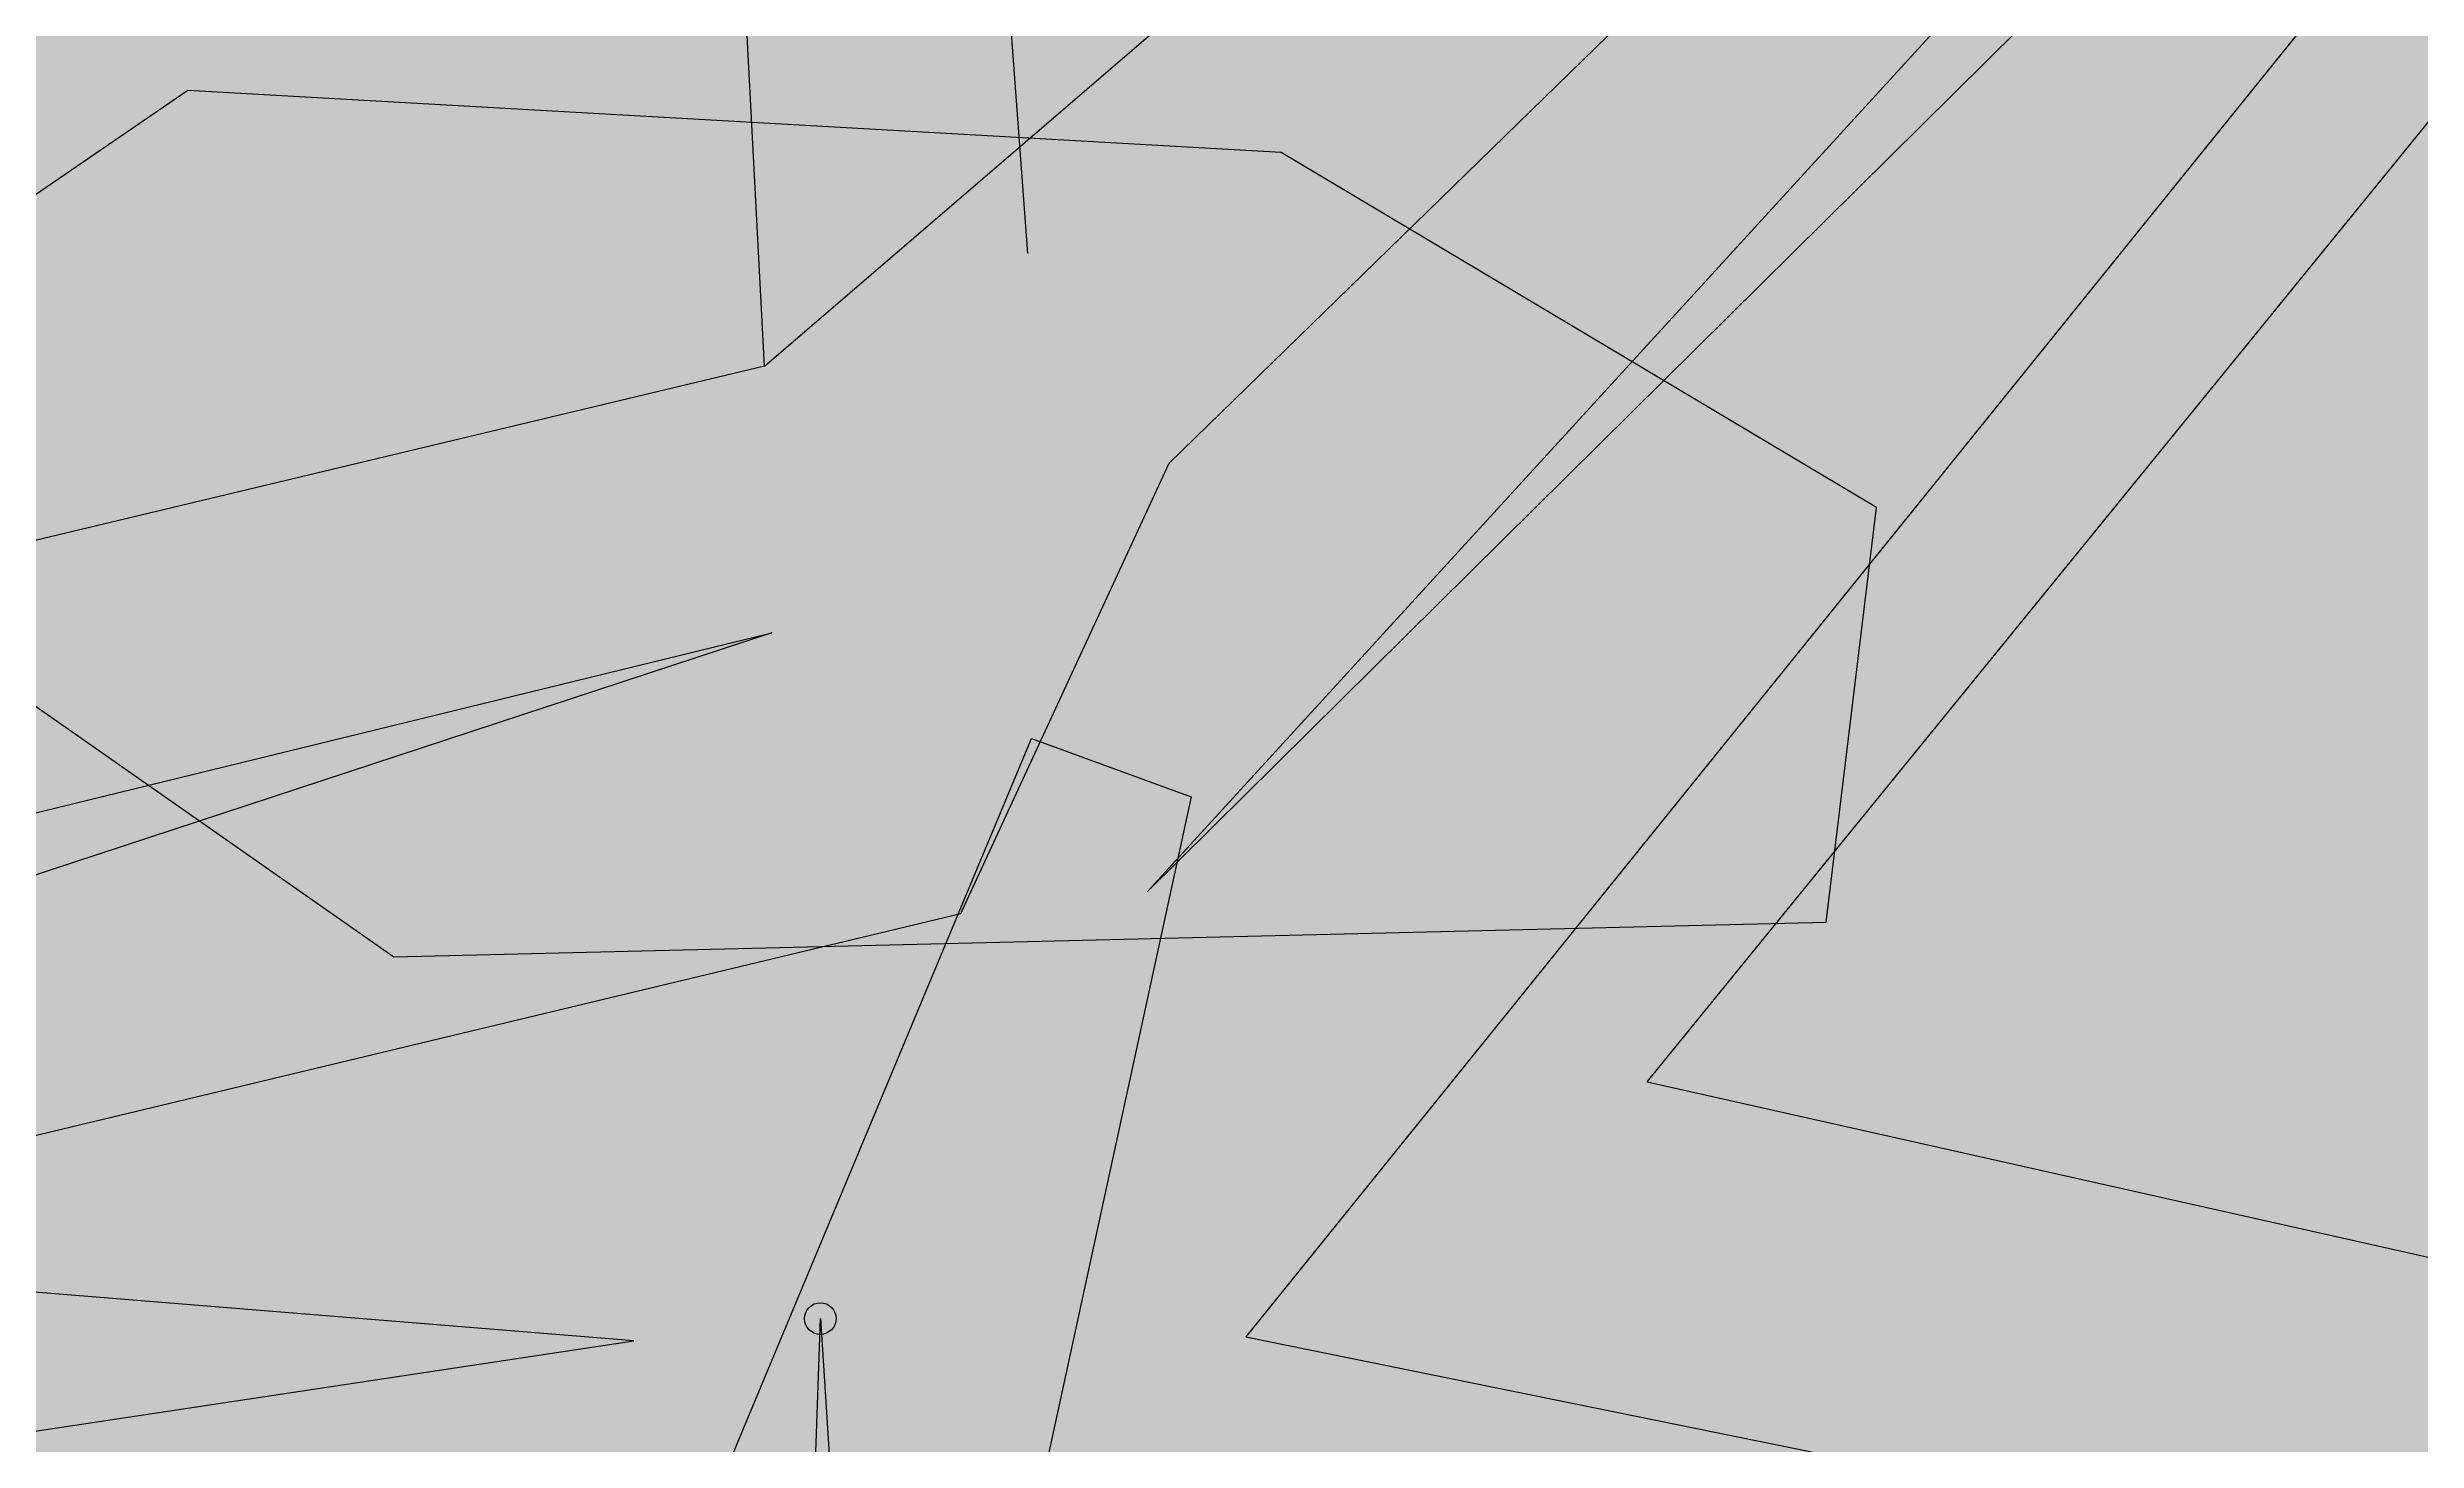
# Model space of a CAD drawing. Header units: metres. Extents: x 349703 to 349913, y 9282546 to 9282694.
# Drawn here: x 349718.3624 to 349718.5097, y 9282661.2045 to 9282661.2911 of the extents above; entities that cross this region are included whole.
import ezdxf

# ---------------------------------------------------------------- set-up
doc = ezdxf.new("R2010")
doc.units = ezdxf.units.M
doc.header["$LTSCALE"] = 0.25
for name, color, linetype, lineweight in [('AREA-VERDE', 3, 'CONTINUOUS', 9), ('ARQ-FONDO', 253, 'CONTINUOUS', 9), ('LLORAD-TRAMO', 1, 'CONTINUOUS', 70)]:
    doc.layers.add(name, color=color, linetype=linetype, lineweight=lineweight)
doc.styles.get("Standard").update_dxf_attribs({"font": 'arial.ttf'})

# ---------------------------------------------------------------- blocks, each defined once
blk = doc.blocks.new('ARR2')
at = {"layer": 'ARQ-FONDO', "lineweight": 5}
for p, q in [((2740.93517, 1214.36421), (2740.90831, 1214.86994)), ((2740.95882, 1214.37431), (2740.92251, 1214.86579)), ((2741.01447, 1214.29989), (2741.36929, 1214.73585)), ((2740.93517, 1214.36421), (2741.3605, 1214.72992)), ((2741.27733, 1214.6535), (2740.96957, 1214.317)), ((2740.97152, 1214.35547), (2741.27733, 1214.6535)), ((2740.96957, 1214.317), (2741.17407, 1214.51937)), ((2741.17407, 1214.51937), (2740.97842, 1214.27699)), ((2740.88334, 1214.38896), (2740.83642, 1214.35686)), ((2740.9816, 1214.38339), (2740.88334, 1214.38896)), ((2741.03509, 1214.35149), (2740.9816, 1214.38339)), ((2740.93517, 1214.36421), (2740.29447, 1214.21106)), ((2740.83642, 1214.35686), (2740.90185, 1214.31112)), ((2740.95281, 1214.315), (2740.97152, 1214.35547)), ((2741.03057, 1214.31424), (2741.03509, 1214.35149)), ((2740.33455, 1214.19325), (2740.93581, 1214.34023)), ((2740.93581, 1214.34023), (2740.5887, 1214.22613)), ((2740.89471, 1214.17639), (2740.95916, 1214.33074)), ((2740.95916, 1214.33074), (2740.9735, 1214.3255)), ((2740.9735, 1214.3255), (2740.9575, 1214.25184)), ((2740.82564, 1214.28456), (2740.95281, 1214.315)), ((2740.90185, 1214.31112), (2741.03057, 1214.31424)), ((2741.01447, 1214.29989), (2741.65941, 1214.15519)), ((2740.92342, 1214.27661), (2740.82564, 1214.28456)), ((2740.92164, 1213.73207), (2740.94018, 1214.27862)), ((2740.94018, 1214.27862), (2740.95384, 1214.06677)), ((2740.5887, 1214.22613), (2740.92342, 1214.27661)), ((2740.97842, 1214.27699), (2741.64026, 1214.1425))]:
    blk.add_line(p, q, dxfattribs=at)
at = {"layer": 'ARQ-FONDO', "lineweight": 9}
blk.add_circle((2740.94018, 1214.27862), 0.00142, dxfattribs=at)
for s in ['P. de Arq. Enrique Guerrero Hernández.', 'P. de Arq. Adrian A. Romero Arguelles.', 'P. de Arq. Francisco Espitia Ramos.', 'P. de Arq. Hugo Suárez Ramírez.']:
    blk.add_text(s, height=1.6e-15, rotation=33.9755, dxfattribs=at).set_placement((2740.94018, 1214.27862))

msp = doc.modelspace()

# ---------------------------------------------------------------- hatches: boundary and pattern name
at = {"layer": 'AREA-VERDE', "lineweight": 0, "true_color": 0xc4e4b2, "transparency": 33554687}
h = msp.add_hatch(color=3, dxfattribs=at)
h.dxf.hatch_style = 1
h.paths.add_polyline_path([(349745.50611, 9282662.06576), (349717.93066, 9282662.06576), (349717.93066, 9282656.55612), (349745.50611, 9282656.55612)])
h.paths.add_polyline_path([(349744.50611, 9282661.06576), (349744.50611, 9282657.55612), (349718.93066, 9282657.55612), (349718.93066, 9282661.06576)], flags=16)

# ---------------------------------------------------------------- linework, layer by layer
at = {"layer": 'LLORAD-TRAMO', "const_width": 0.3}
msp.add_lwpolyline([(349718.41, 9282662.04), (349718.41, 9282661.79), (349718.41, 9282661.54), (349718.41, 9282661.29), (349718.41, 9282661.04), (349718.41, 9282660.79), (349718.41, 9282660.54), (349718.41, 9282660.29), (349718.41, 9282660.04), (349718.41, 9282659.79), (349718.41, 9282659.54), (349718.41, 9282659.29), (349718.41, 9282659.04), (349718.41, 9282658.79), (349718.41, 9282658.54), (349718.41, 9282658.29), (349718.41, 9282658.04), (349718.41, 9282657.79), (349718.41, 9282657.54), (349718.41, 9282657.29), (349718.41, 9282657.04), (349718.41, 9282656.79), (349718.41, 9282656.54)], dxfattribs=at)

# ---------------------------------------------------------------- block references
at = {"layer": 'ARQ-FONDO', "xscale": 0.6917913537138002, "yscale": 0.6917913537138002, "zscale": 0.6917913537138002}
msp.add_blockref('ARR2', (347822.25177, 9281821.18466), dxfattribs=at)

doc.saveas('drawing.dxf')
